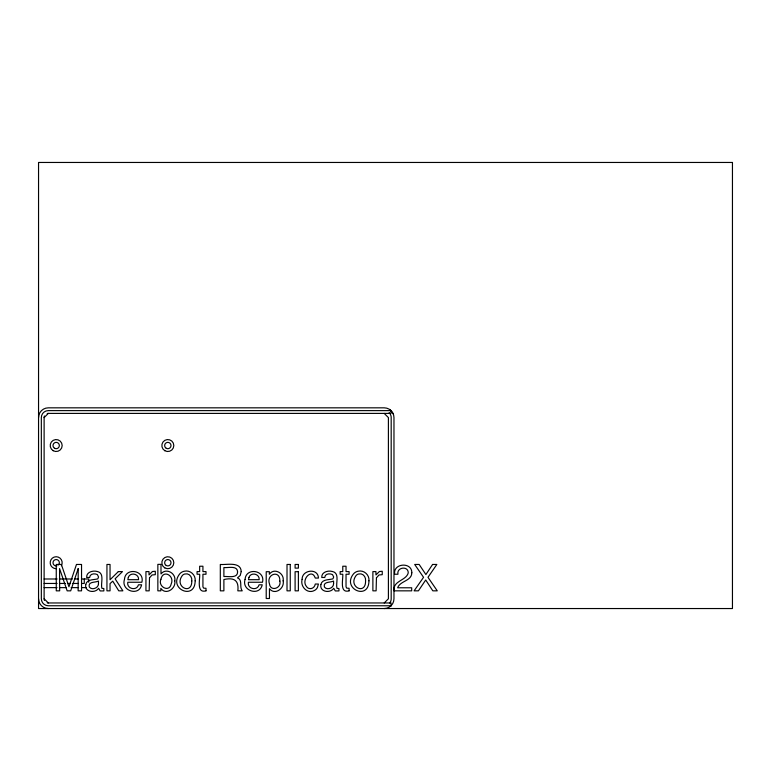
<?xml version="1.0" encoding="UTF-8"?>
<svg xmlns="http://www.w3.org/2000/svg" width="771" height="771" viewBox="0 0 771 771"><rect width="100%" height="100%" fill="white"/><g stroke="black" fill="none" stroke-linecap="round" stroke-linejoin="round"><path stroke-width="1.16" d="M44.159 599.327A4.183 4.183 0 0 1 44.12 598.778L44.12 417.583L48.303 413.401L391.042 413.401L391.042 410.615L48.303 410.615A6.968 6.968 0 0 0 41.335 417.583L41.335 598.778A6.968 6.968 0 0 0 48.303 605.755L391.042 605.755L391.042 602.961L48.303 602.961A4.183 4.183 0 0 1 47.224 602.826M384.218 602.961L388.401 598.778L388.401 417.583L384.218 413.401M390.155 606.526L391.119 605.678M44.12 578.992L57.112 578.992M59.386 578.992L72.464 578.992M74.642 578.992L78.363 578.992M81.687 578.992L88.723 578.992L88.723 582.23M44.12 583.454L57.112 583.454M59.473 583.454L65.381 583.454M67.742 583.454L70.103 583.454M72.464 583.454L78.363 583.454M81.909 583.454L84.27 583.454L84.27 578.992M44.12 587.627L57.035 587.627M59.386 587.627L66.422 587.627M71.125 587.627L78.16 587.627M81.687 587.627L86.381 587.627M390.155 409.844L393.229 413.854M44.12 598.778L48.303 602.961M384.218 608.541A9.753 9.753 0 0 0 393.971 598.778L393.971 417.583A9.753 9.753 0 0 0 384.218 407.83L48.303 407.83A9.753 9.753 0 0 0 38.55 417.583M48.303 608.541A9.753 9.753 0 0 1 38.55 598.778M44.12 417.583A4.183 4.183 0 0 1 44.448 415.983M47.224 413.545A4.183 4.183 0 0 1 48.303 413.401M44.448 600.387A4.183 4.183 0 0 1 44.265 599.867M389.143 412.658A6.968 6.968 0 0 1 389.75 413.343L390.251 414.104A6.968 6.968 0 0 1 391.186 417.583L391.186 598.778A6.968 6.968 0 0 1 389.75 603.028M57.006 565.798A3.18 3.18 0 0 1 53.016 562.445A3.18 3.18 0 0 1 57.526 559.842A3.18 3.18 0 0 1 58.432 564.97M56.187 568.719A5.995 5.995 0 0 1 50.279 561.683A5.995 5.995 0 0 1 58.23 557.096A5.995 5.995 0 0 1 61.372 565.721M78.218 568.584L78.141 590.837L81.543 590.837L81.543 564.459L76.474 564.459L68.947 586.76L61.372 564.459L56.254 564.459L56.254 590.837L59.666 590.837L59.569 568.584L67.154 590.837L70.691 590.837L78.218 568.584M279.854 581.103C281.791 588.234 270.448 592.012 269.493 583.955C265.86 574.019 280.345 569.422 279.854 581.103M160.917 579.272C157.573 586.731 169.398 592.88 171.152 584.09C175.036 575.513 162.816 569.075 160.917 579.272M174.786 580.852C176.299 588.495 165.861 595.713 160.831 588.379L160.831 590.837L157.853 590.837L157.853 564.362L160.994 564.362L160.994 573.942C165.9 567.408 176.308 573.219 174.786 580.852M195.169 580.814C195.034 600.937 167.77 588.736 179.71 573.923A7.941 7.941 0 0 1 184.346 571.224C190.138 569.779 195.815 574.925 195.169 580.814M302.116 579.358C300.025 586.577 307.494 594.451 314.578 590.403A6.602 6.602 0 0 0 317.488 587.338L318.423 584.033L315.281 584.033C314.905 586.924 312.216 589.275 309.248 588.504A3.961 3.961 0 0 1 306.627 586.654C300.661 580.12 311.696 567.523 315.281 578.067L318.423 578.067C318.298 567.774 301.798 569.692 302.116 579.358M368.952 580.814C368.808 600.937 341.543 588.736 353.484 573.923A7.941 7.941 0 0 1 358.13 571.224C363.912 569.779 369.598 574.925 368.952 580.814M124.478 579.378C120.594 590.731 139.098 596.812 141.613 584.803L138.433 584.803C136.872 591.203 126.473 589.073 127.784 582.25L141.883 582.25C144.967 570.029 125.239 567.109 124.478 579.378M245.091 579.378C241.207 590.731 259.721 596.812 262.227 584.803L259.056 584.803C257.485 591.203 247.086 589.073 248.407 582.25L262.497 582.25C265.59 570.029 245.853 567.109 245.091 579.378M283.15 580.794C284.846 588.379 274.784 595.675 269.455 588.678L269.455 598.508L266.217 598.508L266.217 571.697L269.358 571.697L269.358 574.241C274.042 567.36 284.576 573.181 283.15 580.794M237.593 571.909C237.661 578.742 227.869 576.062 223.889 576.544L223.889 567.523C227.859 568.14 237.42 565.095 237.593 571.909M85.754 584.524C84.251 591.935 95.122 593.718 98.64 588.292L100.172 590.952L103.844 590.923L103.844 588.543L101.917 588.34C100.384 583.194 105.068 573.046 97.165 571.456C92.867 570.28 86.275 571.995 86.641 577.479L89.658 577.479C89.735 573.595 94.698 573.181 97.387 574.607L98.563 577.007L97.792 578.876C93.783 579.946 86.834 579.146 85.754 584.524M320.871 584.524C319.367 591.935 330.229 593.718 333.747 588.292L335.289 590.952L338.951 590.923L338.951 588.543L337.023 588.34C335.491 583.194 340.175 573.046 332.282 571.456C327.974 570.28 321.391 571.995 321.748 577.479L324.764 577.479C324.851 573.595 329.805 573.181 332.503 574.607L333.679 577.007L332.899 578.876C328.889 579.946 321.95 579.146 320.871 584.524M411.82 572.737C411.781 581.132 400.014 580.794 397.643 587.781L411.695 587.781L411.695 590.837L394.039 590.837C392.68 580.592 406.221 580.794 408.245 572.882C408.37 565.577 396.458 567.177 397.952 574.241L394.665 574.241C392.863 563.042 412.013 561.722 411.82 572.737M191.796 580.91C192.095 595.472 174.448 586.933 181.917 576.13A4.395 4.395 0 0 1 184.847 574.01C189.049 572.805 192.336 576.92 191.796 580.91M365.57 580.91C365.868 595.472 348.232 586.933 355.691 576.13A4.395 4.395 0 0 1 358.621 574.01C362.833 572.805 366.109 576.92 365.57 580.91M241.217 571.571L240.244 575.445L237.497 577.874C242.508 579.696 239.714 585.931 241.525 589.661L242.229 590.837L237.844 590.837C239.01 580.524 234.297 577.2 223.889 579.522L223.889 590.837L220.313 590.837L220.313 564.459C226.549 565.056 240.841 561.259 241.217 571.571M98.476 583.657C98.736 588.051 91.759 590.663 89.282 586.972C87.807 581.257 95.373 582.76 98.476 581.055L98.476 583.657M333.583 583.657C333.843 588.051 326.865 590.663 324.398 586.972C322.914 581.257 330.48 582.76 333.583 581.055L333.583 583.657M149.507 577.845L149.179 590.837L145.941 590.837L145.941 571.6L149.015 571.6L149.015 574.925L152.446 571.523L155.299 571.263L155.299 574.674L152.08 574.973L149.507 577.845M376.441 577.845L376.113 590.837L372.885 590.837L372.885 571.6L375.949 571.6L375.949 574.925L379.39 571.523L382.243 571.263L382.243 574.674L379.014 574.973L376.441 577.845M128.323 577.421L127.87 579.686L138.558 579.686C139.194 573.711 130.174 571.803 128.323 577.421M248.937 577.421L248.493 579.686L259.181 579.686C259.808 573.711 250.797 571.803 248.937 577.421M432.579 564.459L425.9 574.549L419.164 564.459L414.692 564.459L423.549 577.315L414.094 590.837L418.412 590.837L425.717 579.994L432.83 590.837L437.263 590.837L427.982 577.315L436.839 564.459L432.579 564.459M118.339 571.6L110.041 579.773L110.041 564.459L106.938 564.459L106.938 590.837L110.041 590.837L110.041 583.618L112.749 581.141L118.753 590.837L122.878 590.837L115.101 578.809L122.473 571.6L118.339 571.6M206.002 590.837C196.191 593.68 200.152 579.137 199.66 574.241L197.058 574.241L197.058 571.6L199.66 571.6L199.66 566.232L202.927 566.232L202.927 571.6L206.002 571.6L206.002 574.241L202.927 574.241L202.927 586.798L203.611 588.148L206.002 588.292L206.002 590.837M349.099 590.837C339.288 593.68 343.249 579.137 342.767 574.241L340.156 574.241L340.156 571.6L342.767 571.6L342.767 566.232L346.034 566.232L346.034 571.6L349.099 571.6L349.099 574.241L346.034 574.241L346.034 586.798L346.709 588.148L349.099 588.292L349.099 590.837M732.45 162.459L38.55 162.459L38.55 608.541L732.45 608.541L732.45 162.459M290.253 564.459L287.014 564.459L287.014 590.837L290.253 590.837L290.253 564.459M298.387 564.459L295.1 564.459L295.1 568.121L298.387 568.121L298.387 564.459M298.387 571.697L295.1 571.697L295.1 590.837L298.387 590.837L298.387 571.697M166.237 565.48A3.18 3.18 0 0 0 171.008 562.724A3.18 3.18 0 0 0 166.237 559.968A3.18 3.18 0 0 0 166.237 565.48M164.83 567.909A5.995 5.995 0 0 0 173.822 562.724A5.995 5.995 0 0 0 164.83 557.539A5.995 5.995 0 0 0 164.83 567.909M166.237 448.288A3.18 3.18 0 0 0 171.008 445.532A3.18 3.18 0 0 0 166.237 442.776A3.18 3.18 0 0 0 166.237 448.288M164.83 450.717A5.995 5.995 0 0 0 173.822 445.532A5.995 5.995 0 0 0 164.83 440.347A5.995 5.995 0 0 0 164.83 450.717M54.596 448.288A3.18 3.18 0 0 0 59.357 445.532A3.18 3.18 0 0 0 54.596 442.776A3.18 3.18 0 0 0 54.596 448.288M53.189 450.717A5.995 5.995 0 0 0 62.172 445.532A5.995 5.995 0 0 0 53.189 440.347A5.995 5.995 0 0 0 53.189 450.717"/></g></svg>
